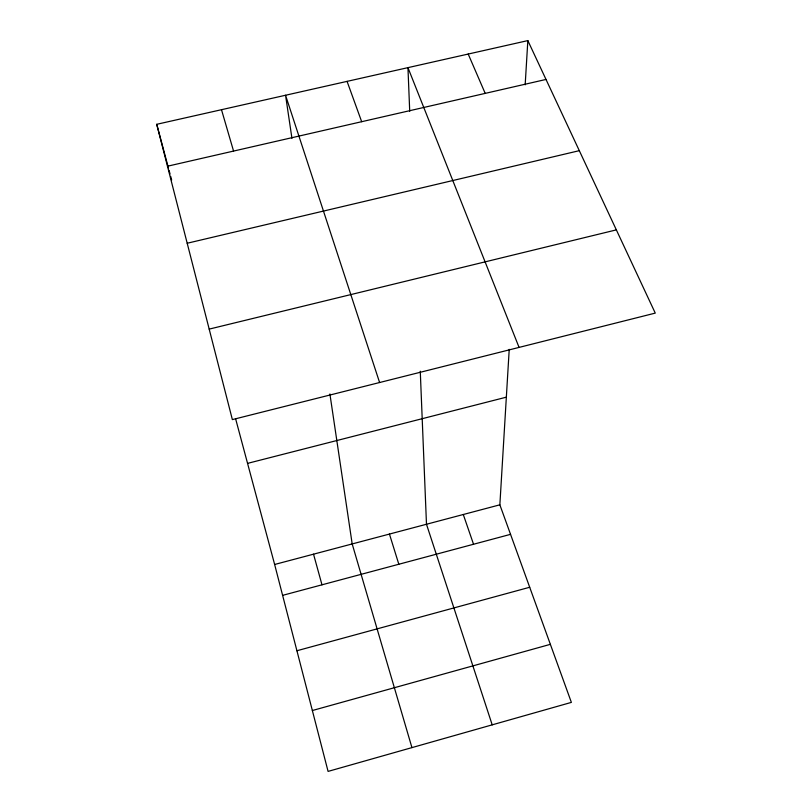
<?xml version="1.0" encoding="UTF-8"?>
<svg xmlns="http://www.w3.org/2000/svg" width="812" height="812" viewBox="0 0 812 812"><rect width="100%" height="100%" fill="white"/><g stroke="black" fill="none" stroke-linecap="round" stroke-linejoin="round"><path stroke-width="1.22" d="M235.663 418.972L274.639 564.482L328.078 771.4L571.374 702.39L499.857 504.82L509.225 349.353M525.171 84.824L527.841 40.6L156.736 124.307L232.364 419.601L655.264 313.107L527.841 40.6M312.356 710.53L550.353 644.342M296.908 650.747L529.698 587.259M282.606 595.358L510.545 534.347M274.639 564.482L499.857 504.82M247.548 463.378L506.343 397.169M209.191 329.114L616.349 229.877M187.196 243.245L579.311 150.667M167.475 166.227L546.009 79.444M468.199 54.049L485.2 93.38M519.071 347.404L407.949 67.64L409.715 111.295M347.069 81.373L361.675 121.709M463.287 514.503L473.538 544.253M492.204 724.852L426.483 524.258L420.271 371.226M379.6 382.523L285.55 95.258L291.944 138.304M389.445 534.073L398.824 564.249M411.938 747.619L352.185 543.938L329.905 393.972M221.493 109.701L233.562 151.073M313.533 554.18L321.988 584.823M156.736 124.307L168.419 167.911M169.069 170.327L170.043 173.961M170.682 176.387L171.657 180.02"/></g></svg>
